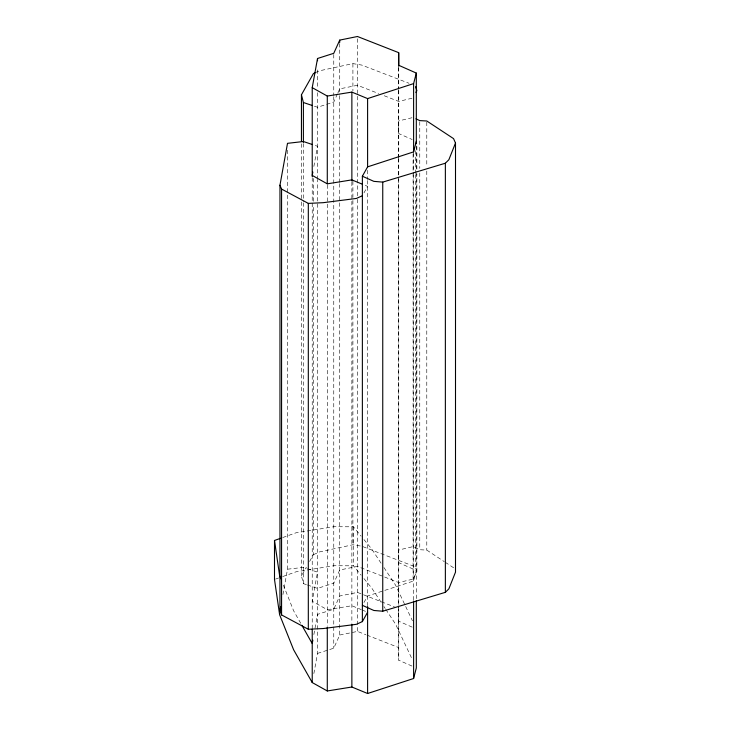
<?xml version="1.0" encoding="UTF-8"?>
<svg xmlns="http://www.w3.org/2000/svg" width="730" height="730" viewBox="0 0 730 730"><rect width="100%" height="100%" fill="white"/><g stroke="black" fill="none" stroke-linecap="round" stroke-linejoin="round"><path stroke-width="0.55" stroke-dasharray="3.65 2.74" d="M313.854 166.449L317.523 146.265L313.48 144.905M282.939 594.548L287.51 569.199L287.51 194.582M313.854 634.58L317.523 614.386L333.765 609.203L339.733 596.008L357.472 592.395L394.455 606.895M313.854 673.589L317.523 653.405L317.523 179.288M337.433 93.951L333.765 102.072L317.523 107.255L313.48 105.896M337.899 92.929L339.733 88.868L357.472 85.264L378.605 93.549M317.523 653.405L333.765 648.213L339.733 635.018L339.733 183.504M307.421 584.995L317.523 588.38L333.765 583.197L339.733 570.002L357.472 566.389L398.69 582.549L413.098 579.1L416.876 571.754L416.876 173.859M363.941 192.921L367.601 186.36L364.452 185.064M363.941 602.524L367.601 595.972L413.609 580.989L416.31 570.458L398.744 562.684L398.69 550.037L413.098 546.597L419.768 549.726L426.785 550.101L444.324 561.662M306.418 584.657L303.388 583.635L301.444 575.915L306.335 567.237M309.602 561.452L313.407 554.709L313.407 204.692M315.387 72.662L319.348 70.828L352.909 63.61L361.779 65.089L409.001 83.266M313.407 554.709L319.348 551.962L352.909 544.744L361.779 546.222L415.297 566.818L416.876 571.754M282.72 537.545L296.07 532.79L306.071 531.194M275.529 579.109L278.614 578.014M282.72 576.554L296.07 571.809L306.071 570.203M411.994 98.24L398.69 101.415L382.83 95.201M411.994 117.74L398.69 120.925L398.744 133.572L412.176 139.512M339.733 635.018L357.472 631.413L365.922 634.726M307.184 531.011L333.875 526.731L353.411 526.795L361.131 536.167M307.184 570.02L333.875 565.741L353.411 565.805L361.131 575.176M287.51 569.199L303.388 567.383L306.418 568.396M307.421 568.743L317.523 572.128L312.23 601.292L327.286 609.696L351.869 605.745L361.313 609.632M366.98 635.136L398.69 647.565L398.744 660.212L412.176 666.152M362.354 610.07L365.502 611.366M412.176 627.143L398.744 621.203L398.69 608.555L398.69 647.565M445.245 562.264L453.558 567.739L454.334 569.5M363.941 539.57L371.661 548.933L381.489 563.825M363.941 578.58L371.661 587.942L381.489 602.834M383.943 567.548L395.614 585.232L412.459 620.828M383.943 606.557L385.175 608.418M385.787 609.349L395.614 624.241L412.459 659.847M300.733 623.301L293.615 610.764L282.921 583.982M426.785 122.129L426.785 166.522M426.785 171.075L426.785 550.101M419.768 121.755L419.768 168.42M419.768 172.974L419.768 549.726M416.876 146.493L416.876 169.296M416.31 145.891L416.31 172.225M416.31 173.211L416.31 599.604M415.297 150.672L415.297 173.475M415.297 174.616L415.297 566.818M413.609 153.008L413.609 173.64M413.609 174.634L413.609 599.877M413.098 153.838L413.098 579.1M398.744 67.58L398.744 89.233M398.744 90.374L398.744 157.616M398.744 158.611L398.744 178.129M398.744 179.096L398.744 607.789M398.744 608.93L398.744 660.212M398.69 67.47L398.69 89.124M398.69 90.264L398.69 157.507M398.69 158.428L398.69 607.679M367.601 170.272L367.601 179.507M367.601 180.52L367.601 605.745M357.472 38.781L357.472 198.332M357.472 199.272L357.472 631.413M353.411 526.795L353.411 565.805M352.909 63.61L352.909 90.976M352.909 181.04L352.909 199.29M352.909 200.431L352.909 544.744M351.869 182.144L351.869 623.192M339.733 43.526L339.733 94.809M339.733 95.712L339.733 182.564M333.765 54.449L333.765 95.475M333.765 96.615L333.765 648.213M327.286 184.946L327.286 626.002M317.523 69.888L317.523 88.12M317.523 92.683L317.523 178.156M313.407 178.467L313.407 203.551M312.23 177.682L312.23 627.855M303.388 143.554L303.388 201.699M303.388 202.84L303.388 583.635M301.444 143.81L301.444 200.823M301.444 201.954L301.444 575.915M287.51 150.17L287.51 193.441"/><path stroke-width="1.09" d="M367.601 612.233L362.372 621.595L356.34 624.323L323.18 628.548L308.315 629.26L281.57 614.925L279.964 611.074L279.964 185.21L287.51 143.335L303.388 141.52L312.476 144.567M312.23 176.55L312.23 87.655L317.523 58.491L333.765 53.308L339.733 40.104L357.472 36.5L398.69 52.66L398.744 65.299L416.31 73.073L416.31 143.728M312.841 172.061L312.23 175.428L327.286 183.832L351.869 179.881L362.354 184.206M279.964 611.074L280.758 606.667M312.841 640.183L312.23 643.55L301.828 625.227M413.609 151.986L413.609 83.603L416.31 73.073M416.31 141.337L413.609 151.876L367.601 166.86L362.372 176.222L362.372 621.595M280.667 538.275L274.498 540.465L274.498 579.474L279.626 614.751L293.615 649.773L312.23 682.559L327.286 690.963L351.869 687.012L367.601 693.5L413.609 678.517L416.31 667.977L416.31 600.744M415.963 118.826L419.768 120.614L426.785 120.988L453.558 138.627L455.502 143.034L448.859 159.742L445.364 163.219L382.748 182.108L373.851 181.359L362.372 176.222M415.927 92.464L416.876 90.629L415.607 86.678M301.444 141.529L301.444 94.79L313.407 73.575L315.387 72.662M362.372 605.334L373.851 610.472L382.748 611.22L445.364 592.331L448.859 588.855L455.502 572.147L455.502 143.034M362.372 195.731L356.34 198.46L323.18 202.684L308.315 203.396L281.57 189.061L279.964 185.21M312.23 87.655L327.286 96.059L351.869 92.108L367.601 98.587L413.609 83.603M301.444 94.79L303.388 102.51L312.476 105.558M280.858 578.826L279.626 575.742L274.498 540.465M445.364 163.219L445.364 592.331M413.609 601.018L413.609 678.517M398.69 52.66L398.69 66.33M382.748 182.108L382.748 611.22M367.601 98.587L367.601 166.969M367.601 606.539L367.601 693.5M351.869 92.108L351.869 181.004M351.869 624.332L351.869 687.012M339.733 40.104L339.733 42.386M327.286 96.059L327.286 183.814M327.286 627.143L327.286 690.963M317.523 58.491L317.523 60.772M312.23 628.995L312.23 682.559M308.315 203.396L308.315 629.26M303.388 102.51L303.388 142.414M281.57 189.061L281.57 614.925"/></g></svg>
